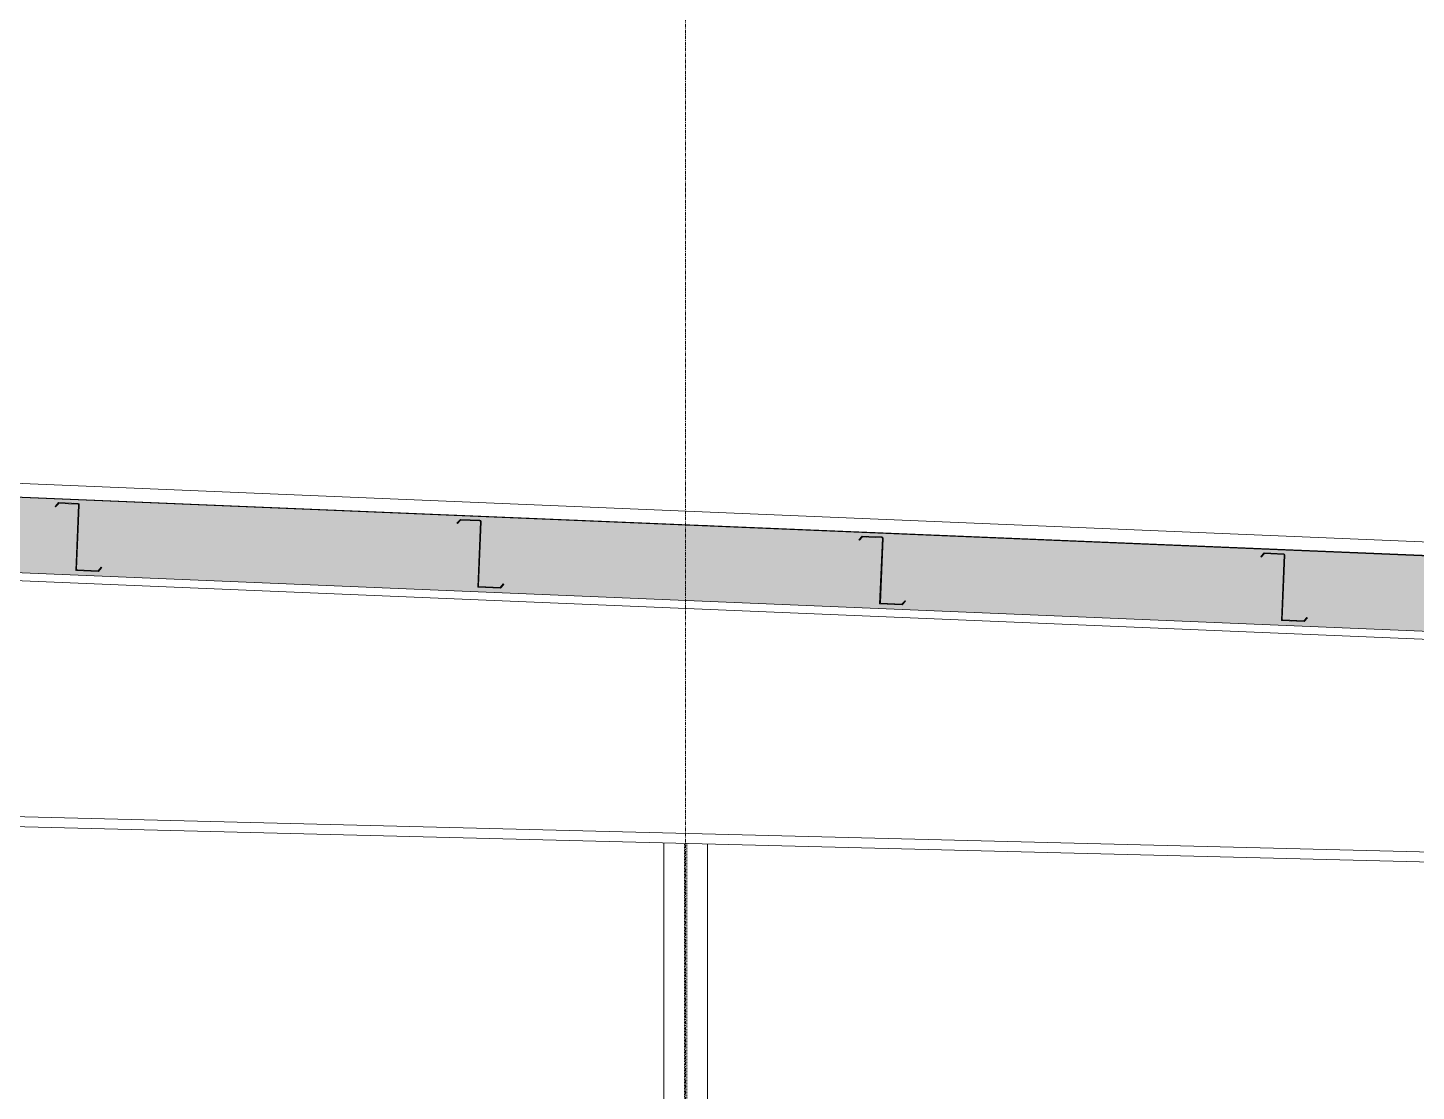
# Model space of a CAD drawing. Header units: inches. Extents: x 21386 to 98813, y -290 to 853.
# Drawn here: x 32460.7 to 32667.8, y 283 to 441.7 of the extents above; entities that cross this region are included whole.
import ezdxf

# ---------------------------------------------------------------- set-up
doc = ezdxf.new("R2010")
doc.units = ezdxf.units.IN
doc.header["$MEASUREMENT"] = 0
doc.linetypes.add('Grid Line 1_2_', pattern=[0.875, 0.5, -0.125, 0.125, -0.125])
doc.linetypes.add('Hidden 1_8_', pattern=[0.1875, 0.125, -0.0625])
for name, color, linetype, lineweight in [('A-CLNG', 13, 'Continuous', 13), ('A-CLNG-PATT', 13, 'Continuous', 25), ('A-ROOF', 132, 'Continuous', 13), ('S-BEAM', 12, 'Continuous', 13), ('S-COLS', 52, 'Continuous', 13), ('S-GRID', 1, 'Continuous', 9)]:
    doc.layers.add(name, color=color, linetype=linetype, lineweight=lineweight)
pattern_1 = [(45, (22011.012, 102), (-19.007, 19.007), []), (45, (22011.012, 130.8), (-19.007, 19.007), [])]

# ---------------------------------------------------------------- blocks, each defined once
blk = doc.blocks.new('W-Wide Flange-Column - W12X26-1588824-Building Section - North_South looking East _ Fitness Center')
at = {"layer": 'S-COLS', "color": 8, "linetype": 'Hidden 1_8_', "lineweight": 9}
for p, q in [((21867.4, 37.12), (21867.4, 319.93)), ((21867.71, 319.92), (21867.71, 37.12))]:
    blk.add_line(p, q, dxfattribs=at)
blk = doc.blocks.new('Girt_Z - 10_D-V81-Building Section - North_South looking East _ Fitness Center')
at = {"layer": 'S-BEAM', "lineweight": 9}
h = blk.add_hatch(dxfattribs=at)
h.set_pattern_fill('FP_37', color=8, style=0, pattern_type=2)
h.set_pattern_definition(pattern_1)
h.paths.add_polyline_path([(21779.96, 360.54), (21780.46, 361.1), (21780.38, 361.17), (21779.91, 360.65), (21776.77, 360.78), (21776.59, 360.68)], flags=0)
h.paths.add_polyline_path([(21776.59, 360.68), (21776.7, 360.86), (21777.1, 370.48), (21776.99, 370.49)], flags=0)
h.paths.add_polyline_path([(21773.56, 370.17), (21774.04, 370.69), (21776.92, 370.57), (21776.92, 370.68), (21773.99, 370.8), (21773.48, 370.24)], flags=0)
at = {"layer": 'S-BEAM', "color": 7}
for p, q in [((21773.99, 370.8), (21773.48, 370.24)), ((21776.92, 370.68), (21773.99, 370.8)), ((21773.48, 370.24), (21773.56, 370.17)), ((21773.56, 370.17), (21774.04, 370.69)), ((21774.04, 370.69), (21776.92, 370.57)), ((21776.99, 370.49), (21776.59, 360.68)), ((21776.7, 360.86), (21777.1, 370.48)), ((21776.59, 360.68), (21779.96, 360.54)), ((21779.91, 360.65), (21776.77, 360.78)), ((21780.38, 361.17), (21779.91, 360.65)), ((21779.96, 360.54), (21780.46, 361.1)), ((21780.46, 361.1), (21780.38, 361.17))]:
    blk.add_line(p, q, dxfattribs=at)
for centre, radius, start, end in [((21776.92, 370.49), 0.187, 357.6141, 87.6141), ((21776.92, 370.49), 0.0782, 357.6141, 85.4913), ((21776.78, 360.86), 0.0782, 177.6141, 264.5717)]:
    blk.add_arc(centre, radius, start, end, dxfattribs=at)
blk = doc.blocks.new('Girt_Z - 10_D-V82-Building Section - North_South looking East _ Fitness Center')
at = {"layer": 'S-BEAM', "color": 7}
for p, q in [((21833.94, 368.3), (21833.43, 367.75)), ((21833.43, 367.75), (21833.51, 367.67)), ((21833.51, 367.67), (21833.98, 368.19)), ((21836.87, 368.18), (21833.94, 368.3)), ((21833.98, 368.19), (21836.87, 368.07)), ((21836.94, 367.99), (21836.53, 358.18)), ((21836.65, 358.37), (21837.05, 367.98)), ((21840.33, 358.67), (21839.86, 358.15)), ((21839.91, 358.04), (21840.41, 358.6)), ((21840.41, 358.6), (21840.33, 358.67)), ((21836.53, 358.18), (21839.91, 358.04)), ((21839.86, 358.15), (21836.72, 358.29))]:
    blk.add_line(p, q, dxfattribs=at)
for centre, radius, start, end in [((21836.86, 367.99), 0.187, 357.6141, 87.6141), ((21836.86, 367.99), 0.0782, 357.6141, 85.4913), ((21836.73, 358.36), 0.0782, 177.6141, 264.5717)]:
    blk.add_arc(centre, radius, start, end, dxfattribs=at)
blk = doc.blocks.new('Girt_Z - 10_D-V83-Building Section - North_South looking East _ Fitness Center')
at = {"layer": 'S-BEAM', "lineweight": 9}
h = blk.add_hatch(dxfattribs=at)
h.set_pattern_fill('FP_37', color=8, style=0, pattern_type=2)
h.set_pattern_definition(pattern_1)
h.paths.add_polyline_path([(21899.85, 355.55), (21900.36, 356.1), (21900.28, 356.17), (21899.81, 355.66), (21896.67, 355.79), (21896.48, 355.69)], flags=0)
h.paths.add_polyline_path([(21896.48, 355.69), (21896.6, 355.87), (21897, 365.49), (21896.89, 365.49)], flags=0)
h.paths.add_polyline_path([(21893.46, 365.18), (21893.93, 365.69), (21896.82, 365.57), (21896.82, 365.68), (21893.89, 365.8), (21893.38, 365.25)], flags=0)
at = {"layer": 'S-BEAM', "color": 7}
for p, q in [((21893.89, 365.8), (21893.38, 365.25)), ((21893.38, 365.25), (21893.46, 365.18)), ((21893.46, 365.18), (21893.93, 365.69)), ((21896.82, 365.68), (21893.89, 365.8)), ((21893.93, 365.69), (21896.82, 365.57)), ((21896.89, 365.49), (21896.48, 355.69)), ((21896.6, 355.87), (21897, 365.49)), ((21896.48, 355.69), (21899.85, 355.55)), ((21899.81, 355.66), (21896.67, 355.79)), ((21900.28, 356.17), (21899.81, 355.66)), ((21899.85, 355.55), (21900.36, 356.1)), ((21900.36, 356.1), (21900.28, 356.17))]:
    blk.add_line(p, q, dxfattribs=at)
for centre, radius, start, end in [((21896.81, 365.49), 0.187, 357.6141, 87.6141), ((21896.81, 365.49), 0.0782, 357.6141, 85.4913), ((21896.68, 355.87), 0.0782, 177.6141, 264.5717)]:
    blk.add_arc(centre, radius, start, end, dxfattribs=at)
blk = doc.blocks.new('Girt_Z - 10_D-V84-Building Section - North_South looking East _ Fitness Center')
at = {"layer": 'S-BEAM', "lineweight": 9}
h = blk.add_hatch(dxfattribs=at)
h.set_pattern_fill('FP_37', color=8, style=0, pattern_type=2)
h.set_pattern_definition(pattern_1)
h.paths.add_polyline_path([(21959.8, 353.05), (21960.31, 353.6), (21960.23, 353.68), (21959.76, 353.16), (21956.62, 353.29), (21956.43, 353.19)], flags=0)
h.paths.add_polyline_path([(21956.43, 353.19), (21956.55, 353.37), (21956.95, 362.99), (21956.84, 362.99)], flags=0)
h.paths.add_polyline_path([(21953.41, 362.68), (21953.88, 363.19), (21956.77, 363.07), (21956.77, 363.18), (21953.83, 363.31), (21953.33, 362.75)], flags=0)
at = {"layer": 'S-BEAM', "color": 7}
for p, q in [((21953.83, 363.31), (21953.33, 362.75)), ((21953.33, 362.75), (21953.41, 362.68)), ((21953.41, 362.68), (21953.88, 363.19)), ((21956.77, 363.18), (21953.83, 363.31)), ((21953.88, 363.19), (21956.77, 363.07)), ((21956.84, 362.99), (21956.43, 353.19)), ((21956.55, 353.37), (21956.95, 362.99)), ((21956.43, 353.19), (21959.8, 353.05)), ((21959.76, 353.16), (21956.62, 353.29)), ((21960.23, 353.68), (21959.76, 353.16)), ((21959.8, 353.05), (21960.31, 353.6)), ((21960.31, 353.6), (21960.23, 353.68))]:
    blk.add_line(p, q, dxfattribs=at)
for centre, radius, start, end in [((21956.76, 363), 0.187, 357.6141, 87.6141), ((21956.76, 363), 0.0782, 357.6141, 85.4913), ((21956.63, 353.37), 0.0782, 177.6141, 264.5717)]:
    blk.add_arc(centre, radius, start, end, dxfattribs=at)
blk = doc.blocks.new('columns and girder2 - one-1334686-Building Section - North_South looking East _ Fitness Center')
at = {"layer": 'S-BEAM', "color": 8, "lineweight": 9}
for p, q in [((21601.33, 366.1), (22021.63, 348.59)), ((22020.34, 317.59), (21599.75, 328.16)), ((21599.68, 326.66), (22020.28, 316.09))]:
    blk.add_line(p, q, dxfattribs=at)

msp = doc.modelspace()

# ---------------------------------------------------------------- hatches: boundary and pattern name
at = {"layer": 'A-CLNG-PATT', "lineweight": 9}
h = msp.add_hatch(dxfattribs=at)
h.set_pattern_fill('FP_35', color=8, style=0, pattern_type=2)
h.set_pattern_definition([(161.57, (22011.972, 102.96), (-7.6802237, -0.0009796), [0, -54.643, 6.067, 0]), (18.43, (22010.052, 102.96), (-7.6802237, 0.0009796), [0, -54.643, 6.067, 0]), (108.43, (22011.972, 102.96), (3.8382953, -19.2013653), [18.211, -42.499]), (71.57, (22010.052, 102.96), (3.8382953, 19.2013653), [18.211, -42.499])])
h.paths.add_polyline_path([(33061.94, 335.22), (33061.94, 346.48), (31826.31, 397.96), (31826.31, 386.7), (32950.6, 339.86)], flags=0)

# ---------------------------------------------------------------- linework, layer by layer
at = {"layer": 'A-CLNG', "color": 7}
for p, q in [((33061.94, 346.48), (31826.31, 397.96)), ((31826.31, 386.7), (33061.94, 335.22))]:
    msp.add_line(p, q, dxfattribs=at)
at = {"layer": 'A-ROOF', "color": 7}
for p, q in [((33124.35, 345.96), (31811.71, 400.65)), ((31811.71, 398.65), (33124.35, 343.95))]:
    msp.add_line(p, q, dxfattribs=at)
at = {"layer": 'S-COLS', "color": 8, "lineweight": 9}
for p, q in [((32560.17, 367.38), (32562.06, 367.38)), ((32555.57, 320.01), (32555.57, 37.1)), ((32562.06, 319.85), (32562.06, 37.12))]:
    msp.add_line(p, q, dxfattribs=at)
at = {"layer": 'S-GRID', "linetype": 'Grid Line 1_2_'}
msp.add_line((32558.81, -273.16), (32558.81, 738.66), dxfattribs=at)
msp.add_line((32558.81, -273.16), (32558.81, 738.66), dxfattribs=at)

# ---------------------------------------------------------------- block references
at = {"layer": 'S-BEAM', "color": 8, "lineweight": 9}
for name in ['columns and girder2 - one-1334686-Building Section - North_South looking East _ Fitness Center', 'Girt_Z - 10_D-V81-Building Section - North_South looking East _ Fitness Center', 'Girt_Z - 10_D-V82-Building Section - North_South looking East _ Fitness Center', 'Girt_Z - 10_D-V83-Building Section - North_South looking East _ Fitness Center', 'Girt_Z - 10_D-V84-Building Section - North_South looking East _ Fitness Center']:
    msp.add_blockref(name, (10691.26, 0), dxfattribs=at)
at = {"layer": 'S-COLS', "color": 8, "linetype": 'Hidden 1_8_', "lineweight": 9}
msp.add_blockref('W-Wide Flange-Column - W12X26-1588824-Building Section - North_South looking East _ Fitness Center', (10691.26, 0), dxfattribs=at)

doc.saveas('drawing.dxf')
